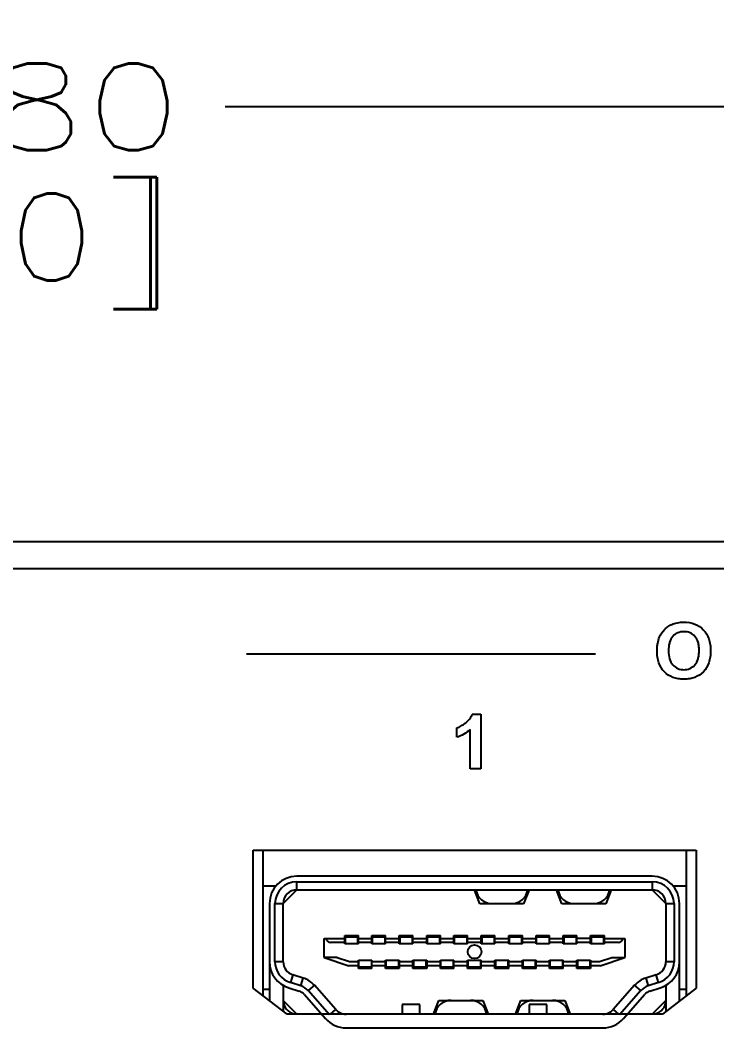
# Paper-space layout 'HD-MD4X2-4K-E_1' of a CAD drawing. Header units: inches. Extents: x 0 to 22, y 0 to 17.
# Drawn here: x 5.339 to 6.342, y 1.67 to 3.122 of the extents above; entities that cross this region are included whole.
import ezdxf
from ezdxf.enums import TextEntityAlignment as Align

# ---------------------------------------------------------------- set-up
doc = ezdxf.new("R2010")
doc.units = ezdxf.units.IN
doc.header["$LTSCALE"] = 1.21
doc.header["$MEASUREMENT"] = 0
doc.layers.get('0').update_dxf_attribs({"linetype": 'CONTINUOUS'})
doc.layers.add('DIM', color=7, linetype='CONTINUOUS')
doc.styles.get("Standard").update_dxf_attribs({"font": 'simplex.shx'})
doc.dimstyles.new('DIMSTYLE_1', dxfattribs={"dimtxt": 0.125, "dimasz": 0.18, "dimexe": 0.125, "dimexo": 0.0625, "dimgap": 0.0625, "dimtad": 0, "dimtih": 1, "dimtoh": 1, "dimdec": 3, "dimzin": 4, "dimdsep": 46, "dimtxsty": 'Standard', "dimblk": '_FILLED', "dimblk1": '_FILLED', "dimblk2": '_FILLED', "dimcen": 0.09, "dimadec": 0, "dimazin": 0, "dimtp": 0.001, "dimtm": 0.001, "dimtfac": 1, "dimtdec": 3, "dimtofl": 0, "dimtmove": 0, "dimatfit": 3, "dimldrblk": '_FILLED', "dimfxl": 0, "dimtolj": 1, "dimtzin": 4, "dimarcsym": 0})

# ---------------------------------------------------------------- blocks, each defined once
blk = doc.blocks.new('_FILLED')
at = {"color": 0, "linetype": 'ByBlock'}
blk.add_solid([(0, 0), (-1, 0.1736), (-1, -0.1736)], dxfattribs=at)
blk = doc.blocks.new('*D3')
at = {"layer": 'DIM', "color": 5, "linetype": 'Continuous'}
for p, q in [((1.519, 2.3743), (1.519, 3.1223)), ((8.9993, 2.3743), (8.9993, 3.1223)), ((1.519, 2.9973), (4.8841, 2.9973)), ((8.9993, 2.9973), (5.6341, 2.9973))]:
    blk.add_line(p, q, dxfattribs=at)
at = {"layer": 'DIM', "color": 5, "linetype": 'Continuous', "xscale": 0.18, "yscale": 0.18, "zscale": 0.18, "rotation": 180}
blk.add_blockref('_FILLED', (1.519, 2.9973), dxfattribs=at)
at = {"layer": 'DIM', "color": 5, "linetype": 'Continuous', "xscale": 0.18, "yscale": 0.18, "zscale": 0.18}
blk.add_blockref('_FILLED', (8.9993, 2.9973), dxfattribs=at)
at = {"layer": 'DIM', "color": 5, "linetype": 'Continuous'}
for s, p, p2 in [('7.480', (4.9466, 2.9348), (5.5716, 2.9348)), ('[', (4.9466, 2.7473), (5.0716, 2.7473)), (']', (5.4466, 2.7473), (5.5716, 2.7473)), ('190', (5.0716, 2.7473), (5.4466, 2.7473))]:
    blk.add_text(s, height=0.125, dxfattribs=at).set_placement(p, p2, align=Align.FIT)

psp = doc.layouts.new('HD-MD4X2-4K-E_1')

# ---------------------------------------------------------------- linework, layer by layer
at = {"color": 7, "linetype": 'Continuous'}
for p, q in [((1.578, 2.3709), (8.9402, 2.3709)), ((8.9402, 2.3315), (1.578, 2.3315)), ((5.6649, 2.2089), (6.1676, 2.2089)), ((5.9902, 2.1222), (6.0023, 2.1222)), ((6.0023, 2.1222), (6.0023, 2.0436)), ((5.9679, 2.0888), (5.9679, 2.1024)), ((5.9873, 2.0436), (5.9873, 2.1001)), ((6.0023, 2.0436), (5.9873, 2.0436)), ((5.6748, 1.926), (6.3126, 1.926)), ((5.6748, 1.7274), (5.6748, 1.926)), ((5.6883, 1.926), (5.6883, 1.717)), ((6.2985, 1.7165), (6.2985, 1.926)), ((6.3126, 1.926), (6.3126, 1.7274)), ((6.2493, 1.8886), (5.7375, 1.8886)), ((5.6883, 1.8748), (5.7076, 1.8748)), ((5.7375, 1.8807), (6.2493, 1.8807)), ((5.7375, 1.8689), (5.7375, 1.8807)), ((6.2493, 1.8807), (6.2493, 1.8689)), ((6.2792, 1.8748), (6.2985, 1.8748)), ((5.7178, 1.8492), (5.7375, 1.8689)), ((5.7375, 1.8689), (6.2493, 1.8689)), ((6.0012, 1.849), (5.9934, 1.8689)), ((6.0721, 1.8689), (6.0642, 1.849)), ((6.1194, 1.849), (6.1115, 1.8689)), ((6.1902, 1.8689), (6.1824, 1.849)), ((6.2493, 1.8689), (6.269, 1.8492)), ((5.6981, 1.8492), (5.6981, 1.7094)), ((5.706, 1.8492), (5.7178, 1.8492)), ((5.706, 1.7654), (5.706, 1.8492)), ((5.7178, 1.7654), (5.7178, 1.8492)), ((6.0642, 1.849), (6.0012, 1.849)), ((6.1824, 1.849), (6.1194, 1.849)), ((6.269, 1.8492), (6.2808, 1.8492)), ((6.269, 1.8492), (6.269, 1.7654)), ((6.2808, 1.8492), (6.2808, 1.7654)), ((6.2887, 1.7089), (6.2887, 1.8492)), ((5.8064, 1.803), (5.8261, 1.803)), ((5.8064, 1.7912), (5.8064, 1.803)), ((5.8074, 1.8012), (5.8251, 1.8012)), ((5.8074, 1.7912), (5.8074, 1.8012)), ((5.8162, 1.8012), (5.8162, 1.803)), ((5.8251, 1.8012), (5.8251, 1.7912)), ((5.8261, 1.7912), (5.8261, 1.803)), ((5.8457, 1.803), (5.8654, 1.803)), ((5.8457, 1.7912), (5.8457, 1.803)), ((5.8467, 1.8012), (5.8644, 1.8012)), ((5.8467, 1.7912), (5.8467, 1.8012)), ((5.8644, 1.8012), (5.8644, 1.7912)), ((5.8654, 1.7912), (5.8654, 1.803)), ((5.8851, 1.803), (5.9048, 1.803)), ((5.8851, 1.7912), (5.8851, 1.803)), ((5.8861, 1.8012), (5.9038, 1.8012)), ((5.8861, 1.7912), (5.8861, 1.8012)), ((5.9038, 1.8012), (5.9038, 1.7912)), ((5.9048, 1.7912), (5.9048, 1.803)), ((5.9245, 1.803), (5.9442, 1.803)), ((5.9245, 1.7912), (5.9245, 1.803)), ((5.9255, 1.8012), (5.9432, 1.8012)), ((5.9255, 1.7912), (5.9255, 1.8012)), ((5.9432, 1.8012), (5.9432, 1.7912)), ((5.9442, 1.7912), (5.9442, 1.803)), ((5.9638, 1.803), (5.9835, 1.803)), ((5.9638, 1.7912), (5.9638, 1.803)), ((5.9648, 1.8012), (5.9825, 1.8012)), ((5.9648, 1.7912), (5.9648, 1.8012)), ((5.9825, 1.8012), (5.9825, 1.7912)), ((5.9835, 1.7912), (5.9835, 1.803)), ((6.0032, 1.803), (6.0229, 1.803)), ((6.0032, 1.7912), (6.0032, 1.803)), ((6.0042, 1.8012), (6.0219, 1.8012)), ((6.0042, 1.7912), (6.0042, 1.8012)), ((6.0219, 1.8012), (6.0219, 1.7912)), ((6.0229, 1.7912), (6.0229, 1.803)), ((6.0426, 1.803), (6.0623, 1.803)), ((6.0426, 1.7912), (6.0426, 1.803)), ((6.0436, 1.8012), (6.0613, 1.8012)), ((6.0436, 1.7912), (6.0436, 1.8012)), ((6.0613, 1.8012), (6.0613, 1.7912)), ((6.0623, 1.7912), (6.0623, 1.803)), ((6.082, 1.803), (6.1016, 1.803)), ((6.082, 1.7912), (6.082, 1.803)), ((6.0829, 1.8012), (6.1007, 1.8012)), ((6.0829, 1.7912), (6.0829, 1.8012)), ((6.1007, 1.8012), (6.1007, 1.7912)), ((6.1016, 1.7912), (6.1016, 1.803)), ((6.1213, 1.803), (6.141, 1.803)), ((6.1213, 1.7912), (6.1213, 1.803)), ((6.1223, 1.8012), (6.14, 1.8012)), ((6.1223, 1.7912), (6.1223, 1.8012)), ((6.14, 1.8012), (6.14, 1.7912)), ((6.141, 1.7912), (6.141, 1.803)), ((6.1607, 1.803), (6.1804, 1.803)), ((6.1607, 1.7912), (6.1607, 1.803)), ((6.1617, 1.8012), (6.1794, 1.8012)), ((6.1617, 1.7912), (6.1617, 1.8012)), ((6.1705, 1.803), (6.1705, 1.8012)), ((6.1794, 1.8012), (6.1794, 1.7912)), ((6.1804, 1.7912), (6.1804, 1.803)), ((5.7768, 1.799), (5.8064, 1.799)), ((5.7768, 1.7715), (5.7768, 1.799)), ((5.8064, 1.7931), (5.7859, 1.7931)), ((5.8261, 1.7912), (5.8064, 1.7912)), ((5.8261, 1.799), (5.8457, 1.799)), ((5.8457, 1.7931), (5.8261, 1.7931)), ((5.8654, 1.7912), (5.8457, 1.7912)), ((5.8654, 1.799), (5.8851, 1.799)), ((5.8851, 1.7931), (5.8654, 1.7931)), ((5.9048, 1.7912), (5.8851, 1.7912)), ((5.9048, 1.799), (5.9245, 1.799)), ((5.9245, 1.7931), (5.9048, 1.7931)), ((5.9442, 1.7912), (5.9245, 1.7912)), ((5.9442, 1.799), (5.9638, 1.799)), ((5.9638, 1.7931), (5.9442, 1.7931)), ((5.9835, 1.7912), (5.9638, 1.7912)), ((5.9835, 1.799), (6.0032, 1.799)), ((6.0032, 1.7931), (5.9835, 1.7931)), ((6.0229, 1.7912), (6.0032, 1.7912)), ((6.0229, 1.799), (6.0426, 1.799)), ((6.0426, 1.7931), (6.0229, 1.7931)), ((6.0623, 1.7912), (6.0426, 1.7912)), ((6.0623, 1.799), (6.082, 1.799)), ((6.082, 1.7931), (6.0623, 1.7931)), ((6.1016, 1.7912), (6.082, 1.7912)), ((6.1016, 1.799), (6.1213, 1.799)), ((6.1213, 1.7931), (6.1016, 1.7931)), ((6.141, 1.7912), (6.1213, 1.7912)), ((6.1607, 1.799), (6.141, 1.799)), ((6.1607, 1.7931), (6.141, 1.7931)), ((6.1804, 1.7912), (6.1607, 1.7912)), ((6.1804, 1.799), (6.2099, 1.799)), ((6.2009, 1.7931), (6.1804, 1.7931)), ((6.2099, 1.799), (6.2099, 1.7715)), ((5.7178, 1.7654), (5.706, 1.7654)), ((5.7955, 1.7715), (5.7768, 1.7715)), ((5.7768, 1.7715), (5.8123, 1.7597)), ((5.7955, 1.7715), (5.8132, 1.7656)), ((5.8261, 1.7597), (5.8123, 1.7597)), ((5.8132, 1.7656), (5.8261, 1.7656)), ((5.8261, 1.7675), (5.8457, 1.7675)), ((5.8261, 1.7557), (5.8261, 1.7675)), ((5.827, 1.7575), (5.827, 1.7675)), ((5.8448, 1.7575), (5.827, 1.7575)), ((5.8316, 1.7557), (5.8316, 1.7575)), ((5.8402, 1.7575), (5.8402, 1.7557)), ((5.8448, 1.7675), (5.8448, 1.7575)), ((5.8457, 1.7557), (5.8457, 1.7675)), ((5.8457, 1.7656), (5.8654, 1.7656)), ((5.8654, 1.7597), (5.8457, 1.7597)), ((5.8654, 1.7675), (5.8851, 1.7675)), ((5.8654, 1.7557), (5.8654, 1.7675)), ((5.8664, 1.7575), (5.8664, 1.7675)), ((5.8841, 1.7575), (5.8664, 1.7575)), ((5.8709, 1.7557), (5.8709, 1.7575)), ((5.8796, 1.7575), (5.8796, 1.7557)), ((5.8841, 1.7675), (5.8841, 1.7575)), ((5.8851, 1.7675), (5.8851, 1.7557)), ((5.8851, 1.7656), (5.9048, 1.7656)), ((5.9048, 1.7597), (5.8851, 1.7597)), ((5.9048, 1.7675), (5.9245, 1.7675)), ((5.9048, 1.7557), (5.9048, 1.7675)), ((5.9058, 1.7575), (5.9058, 1.7675)), ((5.9235, 1.7575), (5.9058, 1.7575)), ((5.9103, 1.7557), (5.9103, 1.7575)), ((5.919, 1.7575), (5.919, 1.7557)), ((5.9235, 1.7675), (5.9235, 1.7575)), ((5.9245, 1.7675), (5.9245, 1.7557)), ((5.9245, 1.7656), (5.9442, 1.7656)), ((5.9442, 1.7597), (5.9245, 1.7597)), ((5.9442, 1.7675), (5.9638, 1.7675)), ((5.9442, 1.7557), (5.9442, 1.7675)), ((5.9451, 1.7575), (5.9451, 1.7675)), ((5.9629, 1.7575), (5.9451, 1.7575)), ((5.9497, 1.7557), (5.9497, 1.7575)), ((5.9583, 1.7575), (5.9583, 1.7557)), ((5.9629, 1.7675), (5.9629, 1.7575)), ((5.9638, 1.7557), (5.9638, 1.7675)), ((5.9638, 1.7656), (5.9835, 1.7656)), ((5.9835, 1.7597), (5.9638, 1.7597)), ((5.9835, 1.7675), (6.0032, 1.7675)), ((5.9835, 1.7557), (5.9835, 1.7675)), ((5.9845, 1.7575), (5.9845, 1.7675)), ((6.0022, 1.7575), (5.9845, 1.7575)), ((5.989, 1.7557), (5.989, 1.7575)), ((5.9977, 1.7575), (5.9977, 1.7557)), ((6.0022, 1.7675), (6.0022, 1.7575)), ((6.0032, 1.7557), (6.0032, 1.7675)), ((6.0032, 1.7656), (6.0229, 1.7656)), ((6.0229, 1.7597), (6.0032, 1.7597)), ((6.0229, 1.7675), (6.0426, 1.7675)), ((6.0229, 1.7557), (6.0229, 1.7675)), ((6.0239, 1.7575), (6.0239, 1.7675)), ((6.0416, 1.7575), (6.0239, 1.7575)), ((6.0284, 1.7557), (6.0284, 1.7575)), ((6.0371, 1.7575), (6.0371, 1.7557)), ((6.0416, 1.7675), (6.0416, 1.7575)), ((6.0426, 1.7557), (6.0426, 1.7675)), ((6.0426, 1.7656), (6.0623, 1.7656)), ((6.0623, 1.7597), (6.0426, 1.7597)), ((6.0623, 1.7675), (6.082, 1.7675)), ((6.0623, 1.7557), (6.0623, 1.7675)), ((6.0633, 1.7575), (6.0633, 1.7675)), ((6.081, 1.7575), (6.0633, 1.7575)), ((6.0678, 1.7557), (6.0678, 1.7575)), ((6.0764, 1.7575), (6.0764, 1.7557)), ((6.081, 1.7675), (6.081, 1.7575)), ((6.082, 1.7557), (6.082, 1.7675)), ((6.082, 1.7656), (6.1016, 1.7656)), ((6.1016, 1.7597), (6.082, 1.7597)), ((6.1016, 1.7675), (6.1213, 1.7675)), ((6.1016, 1.7557), (6.1016, 1.7675)), ((6.1026, 1.7575), (6.1026, 1.7675)), ((6.1203, 1.7575), (6.1026, 1.7575)), ((6.1072, 1.7557), (6.1072, 1.7575)), ((6.1158, 1.7575), (6.1158, 1.7557)), ((6.1203, 1.7675), (6.1203, 1.7575)), ((6.1213, 1.7557), (6.1213, 1.7675)), ((6.1213, 1.7656), (6.141, 1.7656)), ((6.141, 1.7597), (6.1213, 1.7597)), ((6.141, 1.7675), (6.1607, 1.7675)), ((6.141, 1.7557), (6.141, 1.7675)), ((6.142, 1.7575), (6.142, 1.7675)), ((6.1597, 1.7575), (6.142, 1.7575)), ((6.1465, 1.7557), (6.1465, 1.7575)), ((6.1552, 1.7575), (6.1552, 1.7557)), ((6.1597, 1.7675), (6.1597, 1.7575)), ((6.1607, 1.7675), (6.1607, 1.7557)), ((6.1607, 1.7656), (6.1735, 1.7656)), ((6.1745, 1.7597), (6.1607, 1.7597)), ((6.1735, 1.7656), (6.1912, 1.7715)), ((6.1745, 1.7597), (6.2099, 1.7715)), ((6.1912, 1.7715), (6.2099, 1.7715)), ((6.2808, 1.7654), (6.269, 1.7654)), ((5.7002, 1.7528), (5.6981, 1.7528)), ((5.7317, 1.7465), (5.7282, 1.7353)), ((5.7466, 1.7419), (5.7317, 1.7465)), ((5.8457, 1.7557), (5.8261, 1.7557)), ((5.8851, 1.7557), (5.8654, 1.7557)), ((5.9245, 1.7557), (5.9048, 1.7557)), ((5.9638, 1.7557), (5.9442, 1.7557)), ((6.0032, 1.7557), (5.9835, 1.7557)), ((6.0426, 1.7557), (6.0229, 1.7557)), ((6.082, 1.7557), (6.0623, 1.7557)), ((6.1213, 1.7557), (6.1016, 1.7557)), ((6.1607, 1.7557), (6.141, 1.7557)), ((6.2551, 1.7465), (6.2401, 1.7419)), ((6.2585, 1.7353), (6.2551, 1.7465)), ((6.2887, 1.7528), (6.2866, 1.7528)), ((5.7178, 1.7313), (5.7178, 1.6942)), ((5.7431, 1.7307), (5.7282, 1.7353)), ((5.7431, 1.7307), (5.7466, 1.7419)), ((5.7628, 1.7315), (5.7539, 1.7237)), ((5.7936, 1.6965), (5.7628, 1.7315)), ((6.224, 1.7315), (6.1932, 1.6965)), ((6.2328, 1.7237), (6.224, 1.7315)), ((6.2401, 1.7419), (6.2436, 1.7307)), ((6.2585, 1.7353), (6.2436, 1.7307)), ((6.269, 1.7313), (6.269, 1.6936)), ((5.7234, 1.6898), (5.6748, 1.7274)), ((5.6981, 1.7252), (5.6883, 1.7252)), ((5.7259, 1.7277), (5.7408, 1.7231)), ((5.748, 1.7185), (5.7788, 1.6835)), ((5.7847, 1.6887), (5.7539, 1.7237)), ((6.2328, 1.7237), (6.202, 1.6887)), ((6.2079, 1.6835), (6.2387, 1.7185)), ((6.2459, 1.7231), (6.2609, 1.7277)), ((6.3126, 1.7274), (6.264, 1.6898)), ((6.2985, 1.7252), (6.2887, 1.7252)), ((5.7375, 1.6898), (5.7178, 1.7095)), ((5.9146, 1.7036), (5.889, 1.7036)), ((5.889, 1.7036), (5.889, 1.6898)), ((5.9146, 1.6898), (5.9146, 1.7036)), ((5.9343, 1.6898), (5.9422, 1.7097)), ((5.9422, 1.7097), (6.0052, 1.7097)), ((6.0052, 1.7097), (6.0131, 1.6898)), ((6.0524, 1.6898), (6.0603, 1.7097)), ((6.0603, 1.7097), (6.1233, 1.7097)), ((6.0977, 1.7036), (6.0721, 1.7036)), ((6.0721, 1.7036), (6.0721, 1.6898)), ((6.0977, 1.6898), (6.0977, 1.7036)), ((6.1233, 1.7097), (6.1312, 1.6898)), ((6.269, 1.7095), (6.2493, 1.6898)), ((6.264, 1.6898), (5.7234, 1.6898)), ((5.786, 1.6898), (5.7936, 1.6965)), ((6.1932, 1.6965), (6.2007, 1.6898)), ((5.8084, 1.6701), (6.1784, 1.6701))]:
    psp.add_line(p, q, dxfattribs=at)
psp.add_circle((5.9934, 1.7798), 0.00984, dxfattribs=at)
for centre, radius, start, end in [((5.7375, 1.8492), 0.0394, 90, 180), ((6.2493, 1.8492), 0.0394, 0, 90), ((5.7375, 1.8492), 0.0315, 90, 180), ((6.2493, 1.8492), 0.0315, 0, 90), ((5.7375, 1.8492), 0.0197, 90, 180), ((6.0188, 1.8727), 0.0236, 189.1102, 270), ((6.0467, 1.8727), 0.0236, 270, 350.8898), ((6.1369, 1.8727), 0.0236, 189.1102, 270), ((6.1648, 1.8727), 0.0236, 270, 350.8898), ((6.2493, 1.8492), 0.0197, 0, 90), ((5.7859, 1.799), 0.00591, 180, 270), ((6.2009, 1.799), 0.00591, 270, 360), ((5.7375, 1.7654), 0.0394, 180, 252.8973), ((5.7375, 1.7654), 0.0315, 180, 252.8973), ((5.7375, 1.7654), 0.0197, 180, 252.8973), ((6.2493, 1.7654), 0.0197, 287.1027, 360), ((6.2493, 1.7654), 0.0315, 287.1027, 360), ((6.2493, 1.7654), 0.0394, 287.1027, 360), ((5.7362, 1.7081), 0.0236, 41.3478, 72.8973), ((5.7362, 1.7081), 0.0354, 41.3478, 72.8973), ((6.2506, 1.7081), 0.0354, 107.1027, 138.6522), ((6.2506, 1.7081), 0.0236, 107.1027, 138.6522), ((5.7362, 1.7081), 0.0157, 41.3478, 72.8973), ((6.2506, 1.7081), 0.0157, 107.1027, 138.6522), ((5.7375, 1.7095), 0.0197, 180, 259.9168), ((5.9598, 1.6861), 0.0236, 90, 170.8898), ((5.9876, 1.6861), 0.0236, 9.1102, 90), ((6.0779, 1.6861), 0.0236, 90, 170.8898), ((6.1057, 1.6861), 0.0236, 9.1102, 90), ((6.2493, 1.7095), 0.0197, 280.084, 360), ((5.8084, 1.7095), 0.0197, 221.3478, 270), ((6.1784, 1.7095), 0.0197, 270, 318.6522), ((5.8084, 1.7095), 0.0394, 221.3478, 270), ((6.1784, 1.7095), 0.0394, 270, 318.6522)]:
    psp.add_arc(centre, radius, start, end, dxfattribs=at)
for points, knots in [([(6.2563, 2.2131), (6.2563, 2.2151), (6.2565, 2.2188), (6.2573, 2.2257), (6.2598, 2.2348), (6.2655, 2.2431), (6.2721, 2.2488), (6.2782, 2.2521), (6.2859, 2.2543), (6.2971, 2.2552), (6.3106, 2.2533), (6.3239, 2.2445), (6.3306, 2.2331), (6.3331, 2.2224), (6.3335, 2.2166), (6.3335, 2.2135)], [0, 0, 0, 0, 0.045512, 0.087417, 0.163118, 0.266284, 0.316898, 0.364849, 0.43015, 0.501959, 0.627636, 0.743274, 0.862593, 0.927961, 1, 1, 1, 1]), ([(6.3169, 2.2152), (6.3169, 2.2169), (6.3166, 2.2205), (6.3154, 2.2272), (6.3117, 2.2345), (6.304, 2.2401), (6.295, 2.2415), (6.2859, 2.24), (6.2781, 2.2345), (6.2745, 2.227), (6.2731, 2.2199), (6.2729, 2.2158), (6.2729, 2.2137)], [0, 0, 0, 0, 0.066001, 0.138645, 0.261948, 0.372967, 0.490152, 0.607643, 0.719758, 0.843881, 0.917077, 1, 1, 1, 1]), ([(6.3335, 2.2135), (6.3335, 2.2105), (6.3331, 2.2046), (6.3306, 2.194), (6.324, 2.1827), (6.3131, 2.1755), (6.3032, 2.1729), (6.295, 2.1723), (6.2868, 2.1729), (6.2767, 2.1755), (6.2659, 2.1826), (6.2593, 2.1939), (6.2567, 2.2043), (6.2563, 2.2101), (6.2563, 2.2131)], [0, 0, 0, 0, 0.072141, 0.137664, 0.257465, 0.373606, 0.434563, 0.500565, 0.567282, 0.62874, 0.745076, 0.863496, 0.928659, 1, 1, 1, 1]), ([(6.2729, 2.2137), (6.2729, 2.2097), (6.2736, 2.2024), (6.2783, 2.193), (6.286, 2.1873), (6.295, 2.1857), (6.3039, 2.1873), (6.3116, 2.1929), (6.3153, 2.2004), (6.3167, 2.2076), (6.3169, 2.2122), (6.3169, 2.2147), (6.3169, 2.2152)], [0, 0, 0, 0, 0.149076, 0.270201, 0.37977, 0.490843, 0.60164, 0.710286, 0.832059, 0.903352, 0.984066, 1, 1, 1, 1]), ([(5.9679, 2.1024), (5.9701, 2.1031), (5.9745, 2.1052), (5.9809, 2.1096), (5.9867, 2.1151), (5.9893, 2.1198), (5.9902, 2.1222)], [0, 0, 0, 0, 0.219785, 0.481748, 0.75033, 1, 1, 1, 1])]:
    psp.add_open_spline(points, degree=3, knots=knots, dxfattribs=at)
psp.add_open_spline([(5.9873, 2.1001), (5.9818, 2.095), (5.975, 2.0911), (5.9679, 2.0888)], degree=3, dxfattribs=at)

# ---------------------------------------------------------------- dimensions: what is measured, and where the dimension line sits
at = {"layer": 'DIM', "color": 5, "linetype": 'Continuous'}
dim = psp.add_linear_dim(base=(1.519, 2.9973), p1=(8.9993, 2.3118), p2=(1.519, 2.3118), angle=180, dimstyle='DIMSTYLE_1', dxfattribs=at)
dim.commit()
dim.dimension.update_dxf_attribs({"geometry": '*D3', "text_midpoint": (5.2591, 2.9036), "dimtype": 160})

doc.saveas('drawing.dxf')
